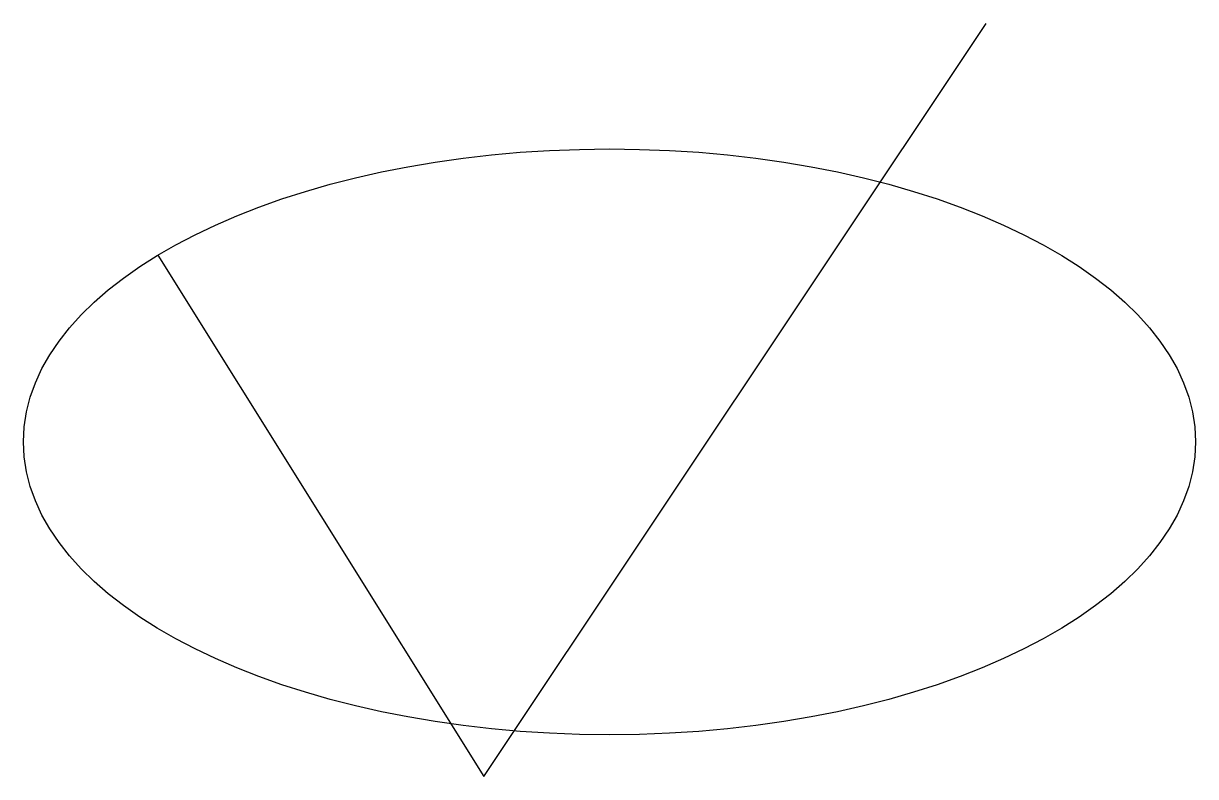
# Model space of a CAD drawing. Header units: millimetres. Extents: x 1 to 29, y 2 to 20.
import ezdxf

# ---------------------------------------------------------------- set-up
doc = ezdxf.new("R2010")
doc.units = ezdxf.units.MM
doc.layers.get('0').update_dxf_attribs({"lineweight": 25})

msp = doc.modelspace()

# ---------------------------------------------------------------- linework, layer by layer
at = {"flags": 128}
msp.add_lwpolyline([(4.212, 14.461), (12, 2), (24, 20)], dxfattribs=at)
msp.add_ellipse((15, 10), major_axis=(14, 0), ratio=0.5)

doc.saveas('drawing.dxf')
